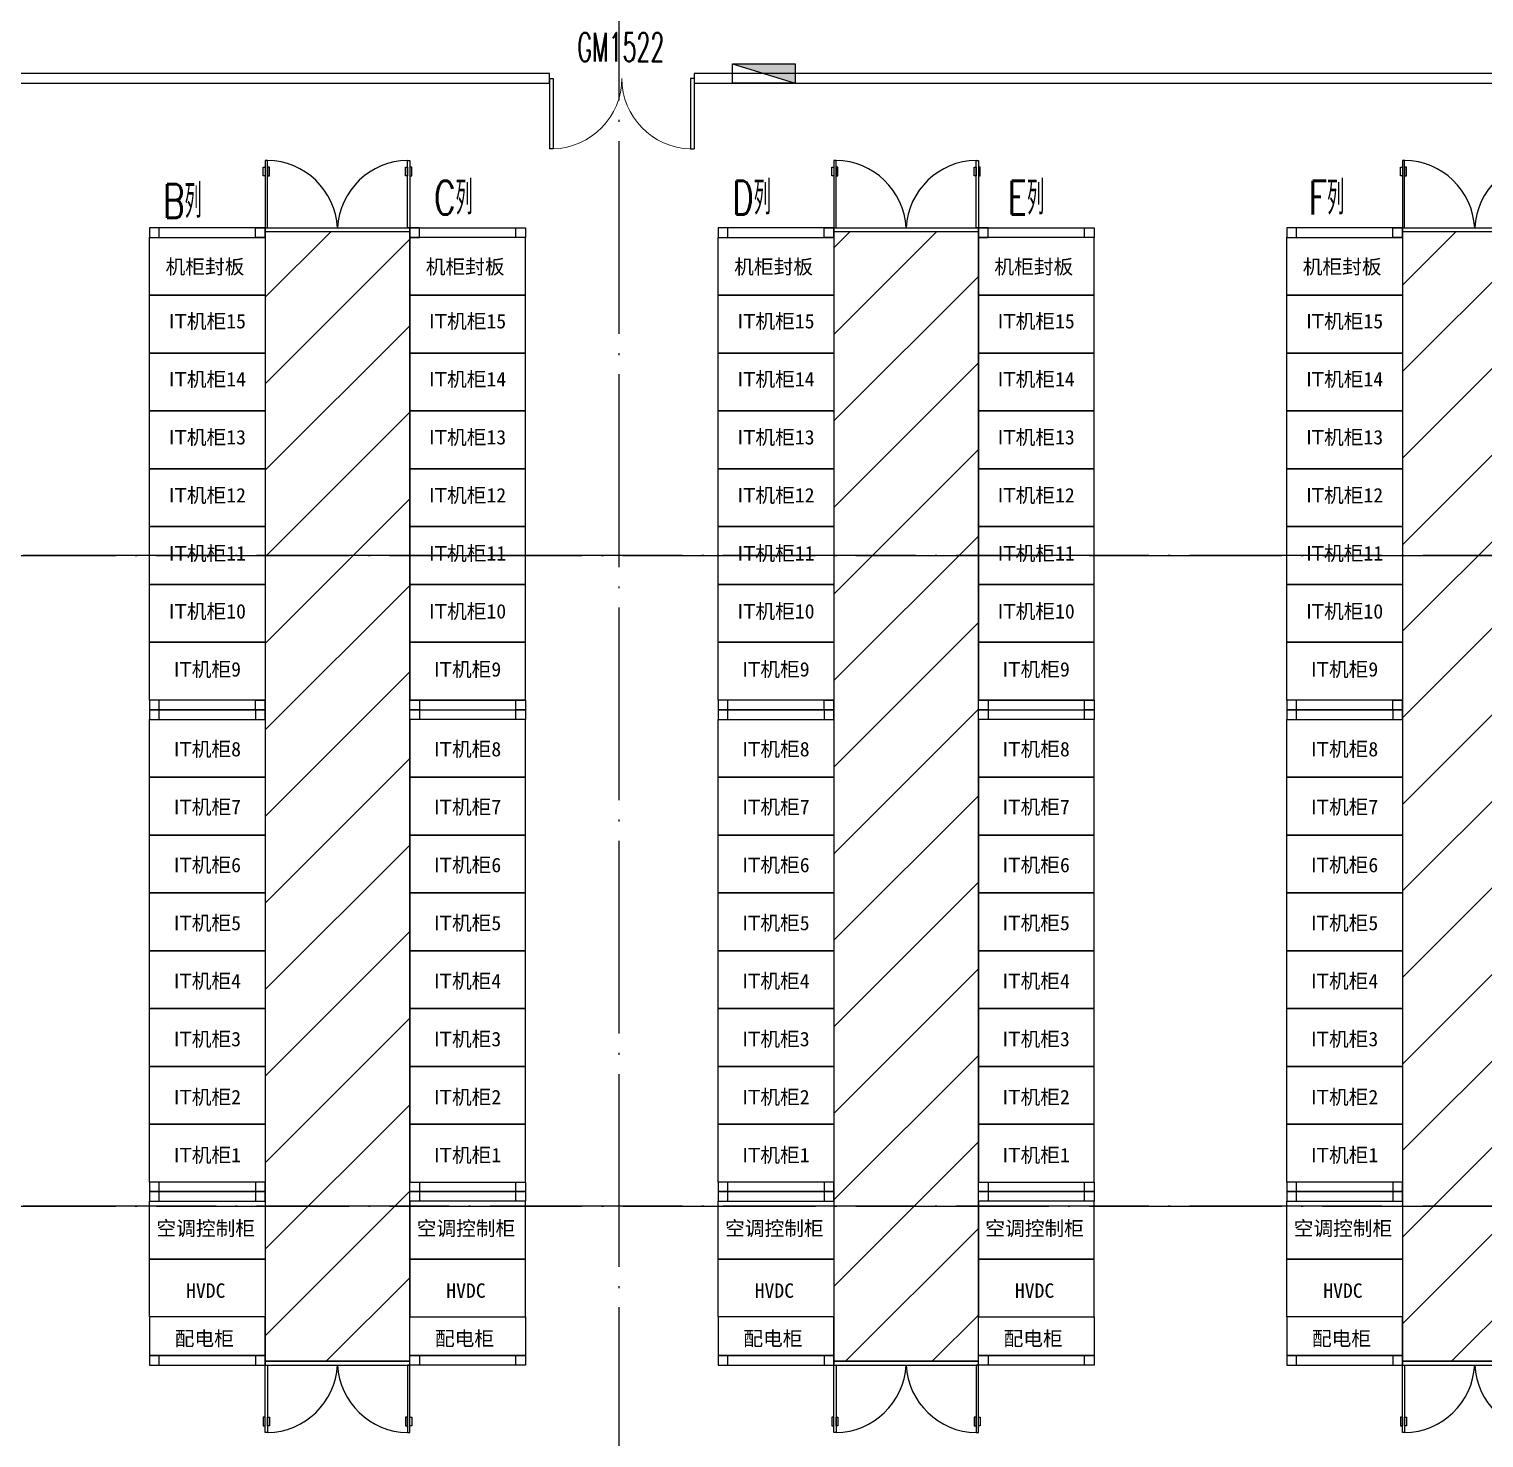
# Model space of a CAD drawing. Extents: x 758840 to 1108724, y -102573 to 143521.
# Drawn here: x 794413 to 809508, y 78282 to 92899 of the extents above; entities that cross this region are included whole.
import ezdxf

# ---------------------------------------------------------------- set-up
doc = ezdxf.new("R2010")
doc.units = 0
doc.header["$LTSCALE"] = 1000
doc.header["$MEASUREMENT"] = 0
doc.linetypes.add('CENTER', pattern=[2, 1.25, -0.25, 0.25, -0.25])
doc.linetypes.add('DOTE', pattern=[2.42, 2, -0.2, 0.02, -0.2])
for name, color, linetype in [('DOOR_FIRE', 4, 'Continuous'), ('DOTE', 8, 'DOTE'), ('EQUIP_消火栓', 7, 'Continuous'), ('TB-框架', 4, 'Continuous'), ('WALL', 6, 'Continuous'), ('WINDOW_TEXT', 7, 'Continuous'), ('编号图层', 7, 'Continuous')]:
    doc.layers.add(name, color=color, linetype=linetype)
doc.styles.add('_TCH_DIM_T3', font='SIMPLEX', dxfattribs={"width": 0.705882, "bigfont": 'GBCBIG'})
doc.styles.add('_TCH_WINDOW', font='SIMPLEX.shx', dxfattribs={"width": 0.8, "height": 3.5, "bigfont": 'GBCBIG.shx'})
doc.styles.get("Standard").update_dxf_attribs({"font": 'gbenor.shx', "bigfont": 'gbcbig.shx'})

# ---------------------------------------------------------------- blocks, each defined once
blk = doc.blocks.new('$TwtSys$00000434')
for p, q in [((-0.5, 0.5), (-0.5, -0.5)), ((-0.5, -0.5), (0.5, 0.5)), ((0.5, 0.5), (-0.5, 0.5)), ((0.5, -0.5), (0.5, 0.5)), ((-0.5, -0.5), (0.5, -0.5))]:
    blk.add_line(p, q)
blk.add_solid([(0.5, -0.5), (0.5, 0.5), (-0.5, -0.5)])
blk = doc.blocks.new('消火栓-半栋')
at = {"layer": 'EQUIP_消火栓', "linetype": 'CENTER', "xscale": -650, "yscale": 200, "zscale": 650, "rotation": 180}
blk.add_blockref('$TwtSys$00000434', (12905, 48700), dxfattribs=at)
blk = doc.blocks.new('TB-15Rack-U')
at = {"layer": 'TB-框架', "ltscale": 5}
h = blk.add_hatch(dxfattribs=at)
h.set_pattern_fill('ANSI31', color=254, scale=400)
h.set_pattern_definition([(45, (-795663, -79037.5), (-449.0128, 449.0128), [])])
h.paths.add_polyline_path([(1200, 40), (2700, 40), (2700, 11760), (1200, 11760)])
at = {"layer": 'TB-框架', "color": 3}
for p, q in [((3900, 6900), (2700, 6900)), ((2700, 6900), (2800, 6900)), ((2700, 6800), (2700, 6900)), ((2800, 6800), (2700, 6800)), ((2800, 6900), (2800, 6800)), ((2800, 6800), (3800, 6800)), ((2800, 6800), (3800, 6800)), ((3800, 6900), (3900, 6900)), ((3800, 6800), (3800, 6900)), ((3900, 6800), (3800, 6800)), ((3900, 6900), (3900, 6800))]:
    blk.add_line(p, q, dxfattribs=at)
for points in [[(1200, 12341), (1180, 12341), (1180, 12430), (1200, 12430)], [(1200, 11800), (1223, 11800), (1223, 12500), (1200, 12500)], [(1223, 12341), (1243, 12341), (1243, 12430), (1223, 12430)], [(2677, 12341), (2657, 12341), (2657, 12430), (2677, 12430)], [(2700, 11800), (2677, 11800), (2677, 12500), (2700, 12500)], [(2700, 12341), (2720, 12341), (2720, 12430), (2700, 12430)], [(0, 11700), (1200, 11700), (1200, 11800), (0, 11800)], [(0, 11700), (100, 11700), (100, 11800), (0, 11800)], [(1100, 11800), (1200, 11800), (1200, 11700), (1100, 11700)], [(1200, 11800), (2700, 11800), (2700, 11760), (1200, 11760)], [(3900, 11700), (2700, 11700), (2700, 11800), (3900, 11800)], [(2800, 11800), (2700, 11800), (2700, 11700), (2800, 11700)], [(3900, 11700), (3800, 11700), (3800, 11800), (3900, 11800)], [(0, 11700), (1200, 11700), (1200, 11100), (0, 11100)], [(1200, 40), (2700, 40), (2700, 11760), (1200, 11760)], [(3900, 11700), (2700, 11700), (2700, 11100), (3900, 11100)], [(0, 11100), (1200, 11100), (1200, 10500), (0, 10500)], [(3900, 11100), (2700, 11100), (2700, 10500), (3900, 10500)], [(0, 10500), (1200, 10500), (1200, 9900), (0, 9900)], [(3900, 10500), (2700, 10500), (2700, 9900), (3900, 9900)], [(0, 9900), (1200, 9900), (1200, 9300), (0, 9300)], [(3900, 9900), (2700, 9900), (2700, 9300), (3900, 9300)], [(0, 9300), (1200, 9300), (1200, 8700), (0, 8700)], [(3900, 9300), (2700, 9300), (2700, 8700), (3900, 8700)], [(0, 8700), (1200, 8700), (1200, 8100), (0, 8100)], [(3900, 8700), (2700, 8700), (2700, 8100), (3900, 8100)], [(0, 8100), (1200, 8100), (1200, 7500), (0, 7500)], [(3900, 8100), (2700, 8100), (2700, 7500), (3900, 7500)], [(0, 7500), (1200, 7500), (1200, 6900), (0, 6900)], [(3900, 7500), (2700, 7500), (2700, 6900), (3900, 6900)], [(0, 6800), (1200, 6800), (1200, 6900), (0, 6900)], [(0, 6800), (100, 6800), (100, 6900), (0, 6900)], [(100, 6800), (0, 6800), (0, 6700), (100, 6700)], [(0, 6700), (1200, 6700), (1200, 6800), (0, 6800)], [(1100, 6900), (1200, 6900), (1200, 6800), (1100, 6800)], [(1200, 6800), (1100, 6800), (1100, 6700), (1200, 6700)], [(2700, 6800), (2800, 6800), (2800, 6700), (2700, 6700)], [(3800, 6800), (3900, 6800), (3900, 6700), (3800, 6700)], [(0, 6700), (1200, 6700), (1200, 6100), (0, 6100)], [(3900, 6700), (2700, 6700), (2700, 6100), (3900, 6100)], [(0, 6100), (1200, 6100), (1200, 5500), (0, 5500)], [(3900, 6100), (2700, 6100), (2700, 5500), (3900, 5500)], [(0, 5500), (1200, 5500), (1200, 4900), (0, 4900)], [(3900, 5500), (2700, 5500), (2700, 4900), (3900, 4900)], [(0, 4900), (1200, 4900), (1200, 4300), (0, 4300)], [(3900, 4900), (2700, 4900), (2700, 4300), (3900, 4300)], [(0, 4300), (1200, 4300), (1200, 3700), (0, 3700)], [(3900, 4300), (2700, 4300), (2700, 3700), (3900, 3700)], [(0, 3700), (1200, 3700), (1200, 3100), (0, 3100)], [(3900, 3700), (2700, 3700), (2700, 3100), (3900, 3100)], [(0, 3100), (1200, 3100), (1200, 2500), (0, 2500)], [(3900, 3100), (2700, 3100), (2700, 2500), (3900, 2500)], [(0, 2500), (1200, 2500), (1200, 1900), (0, 1900)], [(3900, 2500), (2700, 2500), (2700, 1900), (3900, 1900)], [(100, 1900), (0, 1900), (0, 1800), (100, 1800)], [(0, 1800), (1200, 1800), (1200, 1900), (0, 1900)], [(1200, 1900), (1100, 1900), (1100, 1800), (1200, 1800)], [(2700, 1900), (2800, 1900), (2800, 1800), (2700, 1800)], [(3900, 1800), (2700, 1800), (2700, 1900), (3900, 1900)], [(3800, 1900), (3900, 1900), (3900, 1800), (3800, 1800)], [(100, 1800), (0, 1800), (0, 1700), (100, 1700)], [(0, 1700), (1200, 1700), (1200, 1800), (0, 1800)], [(0, 1700), (1200, 1700), (1200, 1100), (0, 1100)], [(1200, 1800), (1100, 1800), (1100, 1700), (1200, 1700)], [(2700, 1800), (2800, 1800), (2800, 1700), (2700, 1700)], [(3900, 1700), (2700, 1700), (2700, 1800), (3900, 1800)], [(3900, 1700), (2700, 1700), (2700, 1100), (3900, 1100)], [(3800, 1800), (3900, 1800), (3900, 1700), (3800, 1700)], [(0, 1100), (1200, 1100), (1200, 500), (0, 500)], [(3900, 1100), (2700, 1100), (2700, 500), (3900, 500)], [(1200, 500), (0, 500), (0, 100), (1200, 100)], [(2700, 500), (3900, 500), (3900, 100), (2700, 100)], [(100, 100), (0, 100), (0, 0), (100, 0)], [(0, 0), (1200, 0), (1200, 100), (0, 100)], [(1200, 100), (1100, 100), (1100, 0), (1200, 0)], [(1200, 0), (2700, 0), (2700, 40), (1200, 40)], [(1200, 0), (1223, 0), (1223, -700), (1200, -700)], [(2700, 0), (2677, 0), (2677, -700), (2700, -700)], [(2700, 100), (2800, 100), (2800, 0), (2700, 0)], [(3900, 0), (2700, 0), (2700, 100), (3900, 100)], [(3800, 100), (3900, 100), (3900, 0), (3800, 0)], [(1200, -541), (1180, -541), (1180, -630), (1200, -630)], [(1223, -541), (1243, -541), (1243, -630), (1223, -630)], [(2677, -541), (2657, -541), (2657, -630), (2677, -630)], [(2700, -541), (2720, -541), (2720, -630), (2700, -630)]]:
    blk.add_lwpolyline(points, close=True, dxfattribs=at)
for centre, start, end in [((1211, 11760), 3.2002, 89.0466), ((2689, 11760), 90.9452, 176.9194), ((2689, 40), 183.0806, 269.0548), ((1211, 40), 270.9534, 356.7998)]:
    blk.add_arc(centre, 740, start, end, dxfattribs=at)
at = {"layer": 'TB-框架', "color": 8, "lineweight": 5, "ltscale": 5, "char_height": 150, "width": 1200, "attachment_point": 5}
for s, insert in [('{\\fKaiTi_GB2312|b0|i0|c134|p49;机柜封板}', (575, 11388)), ('{\\fKaiTi_GB2312|b0|i0|c134|p49;机柜封板}', (3275, 11388)), ('{\\fArial|b0|i0|c134|p34;IT\\fKaiTi|b0|i0|c134|p49;机柜15}', (600, 10823)), ('{\\fArial|b0|i0|c134|p34;IT\\fKaiTi|b0|i0|c134|p49;机柜15}', (3300, 10823)), ('{\\fArial|b0|i0|c134|p34;IT\\fKaiTi|b0|i0|c134|p49;机柜14}', (600, 10221)), ('{\\fArial|b0|i0|c134|p34;IT\\fKaiTi|b0|i0|c134|p49;机柜14}', (3300, 10221)), ('{\\fArial|b0|i0|c134|p34;IT\\fKaiTi|b0|i0|c134|p49;机柜13}', (600, 9619)), ('{\\fArial|b0|i0|c134|p34;IT\\fKaiTi|b0|i0|c134|p49;机柜13}', (3300, 9619)), ('{\\fArial|b0|i0|c134|p34;IT\\fKaiTi|b0|i0|c134|p49;机柜12}', (600, 9017)), ('{\\fArial|b0|i0|c134|p34;IT\\fKaiTi|b0|i0|c134|p49;机柜12}', (3300, 9017)), ('{\\fArial|b0|i0|c134|p34;IT\\fKaiTi|b0|i0|c134|p49;机柜11}', (600, 8415)), ('{\\fArial|b0|i0|c134|p34;IT\\fKaiTi|b0|i0|c134|p49;机柜11}', (3300, 8415)), ('{\\fArial|b0|i0|c134|p34;IT\\fKaiTi|b0|i0|c134|p49;机柜10}', (600, 7813)), ('{\\fArial|b0|i0|c134|p34;IT\\fKaiTi|b0|i0|c134|p49;机柜10}', (3300, 7813)), ('{\\fArial|b0|i0|c134|p34;IT\\fKaiTi|b0|i0|c134|p49;机柜9}', (600, 7211)), ('{\\fArial|b0|i0|c134|p34;IT\\fKaiTi|b0|i0|c134|p49;机柜9}', (3300, 7211)), ('{\\fArial|b0|i0|c0|p34;IT\\fKaiTi|b0|i0|c134|p49;机柜8}', (600, 6383)), ('{\\fArial|b0|i0|c0|p34;IT\\fKaiTi|b0|i0|c134|p49;机柜8}', (3300, 6383)), ('{\\fArial|b0|i0|c0|p34;IT\\fKaiTi|b0|i0|c134|p49;机柜7}', (600, 5783)), ('{\\fArial|b0|i0|c0|p34;IT\\fKaiTi|b0|i0|c134|p49;机柜7}', (3300, 5783)), ('{\\fArial|b0|i0|c0|p34;IT\\fKaiTi|b0|i0|c134|p49;机柜6}', (600, 5181)), ('{\\fArial|b0|i0|c0|p34;IT\\fKaiTi|b0|i0|c134|p49;机柜6}', (3300, 5181)), ('{\\fArial|b0|i0|c0|p34;IT\\fKaiTi|b0|i0|c134|p49;机柜5}', (600, 4579)), ('{\\fArial|b0|i0|c0|p34;IT\\fKaiTi|b0|i0|c134|p49;机柜5}', (3300, 4579)), ('{\\fArial|b0|i0|c0|p34;IT\\fKaiTi|b0|i0|c134|p49;机柜4}', (600, 3977)), ('{\\fArial|b0|i0|c0|p34;IT\\fKaiTi|b0|i0|c134|p49;机柜4}', (3300, 3977)), ('{\\fArial|b0|i0|c0|p34;IT\\fKaiTi|b0|i0|c134|p49;机柜3}', (600, 3375)), ('{\\fArial|b0|i0|c0|p34;IT\\fKaiTi|b0|i0|c134|p49;机柜3}', (3300, 3375)), ('{\\fArial|b0|i0|c0|p34;IT\\fKaiTi|b0|i0|c134|p49;机柜2}', (600, 2773)), ('{\\fArial|b0|i0|c0|p34;IT\\fKaiTi|b0|i0|c134|p49;机柜2}', (3300, 2773)), ('{\\fArial|b0|i0|c0|p34;IT\\fKaiTi|b0|i0|c134|p49;机柜1}', (600, 2171)), ('{\\fArial|b0|i0|c0|p34;IT\\fKaiTi|b0|i0|c134|p49;机柜1}', (3300, 2171)), ('{\\fKaiTi|b0|i0|c134|p49;空调控制柜}', (583, 1411)), ('{\\fKaiTi|b0|i0|c134|p49;空调控制柜}', (3283, 1411)), ('{\\fKaiTi|b0|i0|c134|p49;HVDC}', (583, 772)), ('{\\fKaiTi|b0|i0|c134|p49;HVDC}', (3283, 772)), ('{\\fKaiTi|b0|i0|c134|p49;配电柜}', (568, 268)), ('{\\fKaiTi|b0|i0|c134|p49;配电柜}', (3268, 268))]:
    blk.add_mtext(s, dxfattribs=dict(at, insert=insert))
blk = doc.blocks.new('$DorLib2D$00000002')
for p, q in [((-0.5, 0), (-0.5, 0.4875)), ((-0.475, 0.4875), (-0.5, 0.4875)), ((-0.475, 0), (-0.475, 0.4875)), ((0.475, 0), (0.475, 0.4875)), ((0.475, 0.4875), (0.5, 0.4875)), ((0.5, 0), (0.5, 0.4875)), ((-0.5, 0), (-0.475, 0)), ((0.5, 0), (0.475, 0))]:
    blk.add_line(p, q)
at = {"lineweight": 13}
for centre, start, end in [((-0.4875, 0), 0, 88.53072), ((0.4875, 0), 91.46928, 180)]:
    blk.add_arc(centre, 0.4875, start, end, dxfattribs=at)

msp = doc.modelspace()

# ---------------------------------------------------------------- linework, layer by layer
at = {"layer": 'DOTE'}
for p, q in [((800533.02, 103837.52), (800533.02, 34437.52)), ((771533.02, 87437.52), (914933.02, 87437.52)), ((914933.02, 87437.52), (775066.25, 87437.52)), ((771533.02, 80687.52), (914933.02, 80687.52)), ((914933.02, 80687.52), (775066.25, 80687.52))]:
    msp.add_line(p, q, dxfattribs=at)
at = {"layer": 'WALL', "color": 4}
for p, q in [((799813.02, 92437.52), (791313.02, 92437.52)), ((799813.02, 92337.52), (799813.02, 92437.52)), ((829313.02, 92437.52), (801313.02, 92437.52)), ((801313.02, 92437.52), (801313.02, 92337.52)), ((791313.02, 92337.52), (799813.02, 92337.52)), ((801313.02, 92337.52), (829313.02, 92337.52))]:
    msp.add_line(p, q, dxfattribs=at)

# ---------------------------------------------------------------- block references
msp.add_blockref('消火栓-半栋', (789133.02, 43737.52))
at = {"layer": 'DOOR_FIRE', "color": 4}
ref = msp.add_blockref('$DorLib2D$00000002', (800563.02, 92387.52), dxfattribs=dict(at, xscale=-1500, yscale=1500, zscale=100, rotation=180))
ref.add_attrib('A', 'GM1522', (800103.02, 92563.77), dxfattribs={"layer": 'WINDOW_TEXT', "color": 4, "ltscale": 5, "height": 297.5, "style": '_TCH_WINDOW', "width": 0.564706})
at = {"layer": 'TB-框架'}
for p in [(795663.02, 79037.52), (801563.02, 79037.52), (807463.02, 79037.52)]:
    msp.add_blockref('TB-15Rack-U', p, dxfattribs=at)

# ---------------------------------------------------------------- texts
at = {"layer": '编号图层', "color": 8, "style": '_TCH_DIM_T3', "width": 0.705882}
for s, p in [('C列', (798615.75, 90974.63)), ('D列', (801709.53, 90974.63)), ('E列', (804566.42, 90974.63)), ('F列', (807690.2, 90974.63)), ('B列', (795803.3, 90939.63))]:
    msp.add_text(s, height=350, rotation=359.999998, dxfattribs=at).set_placement(p)

doc.saveas('drawing.dxf')
